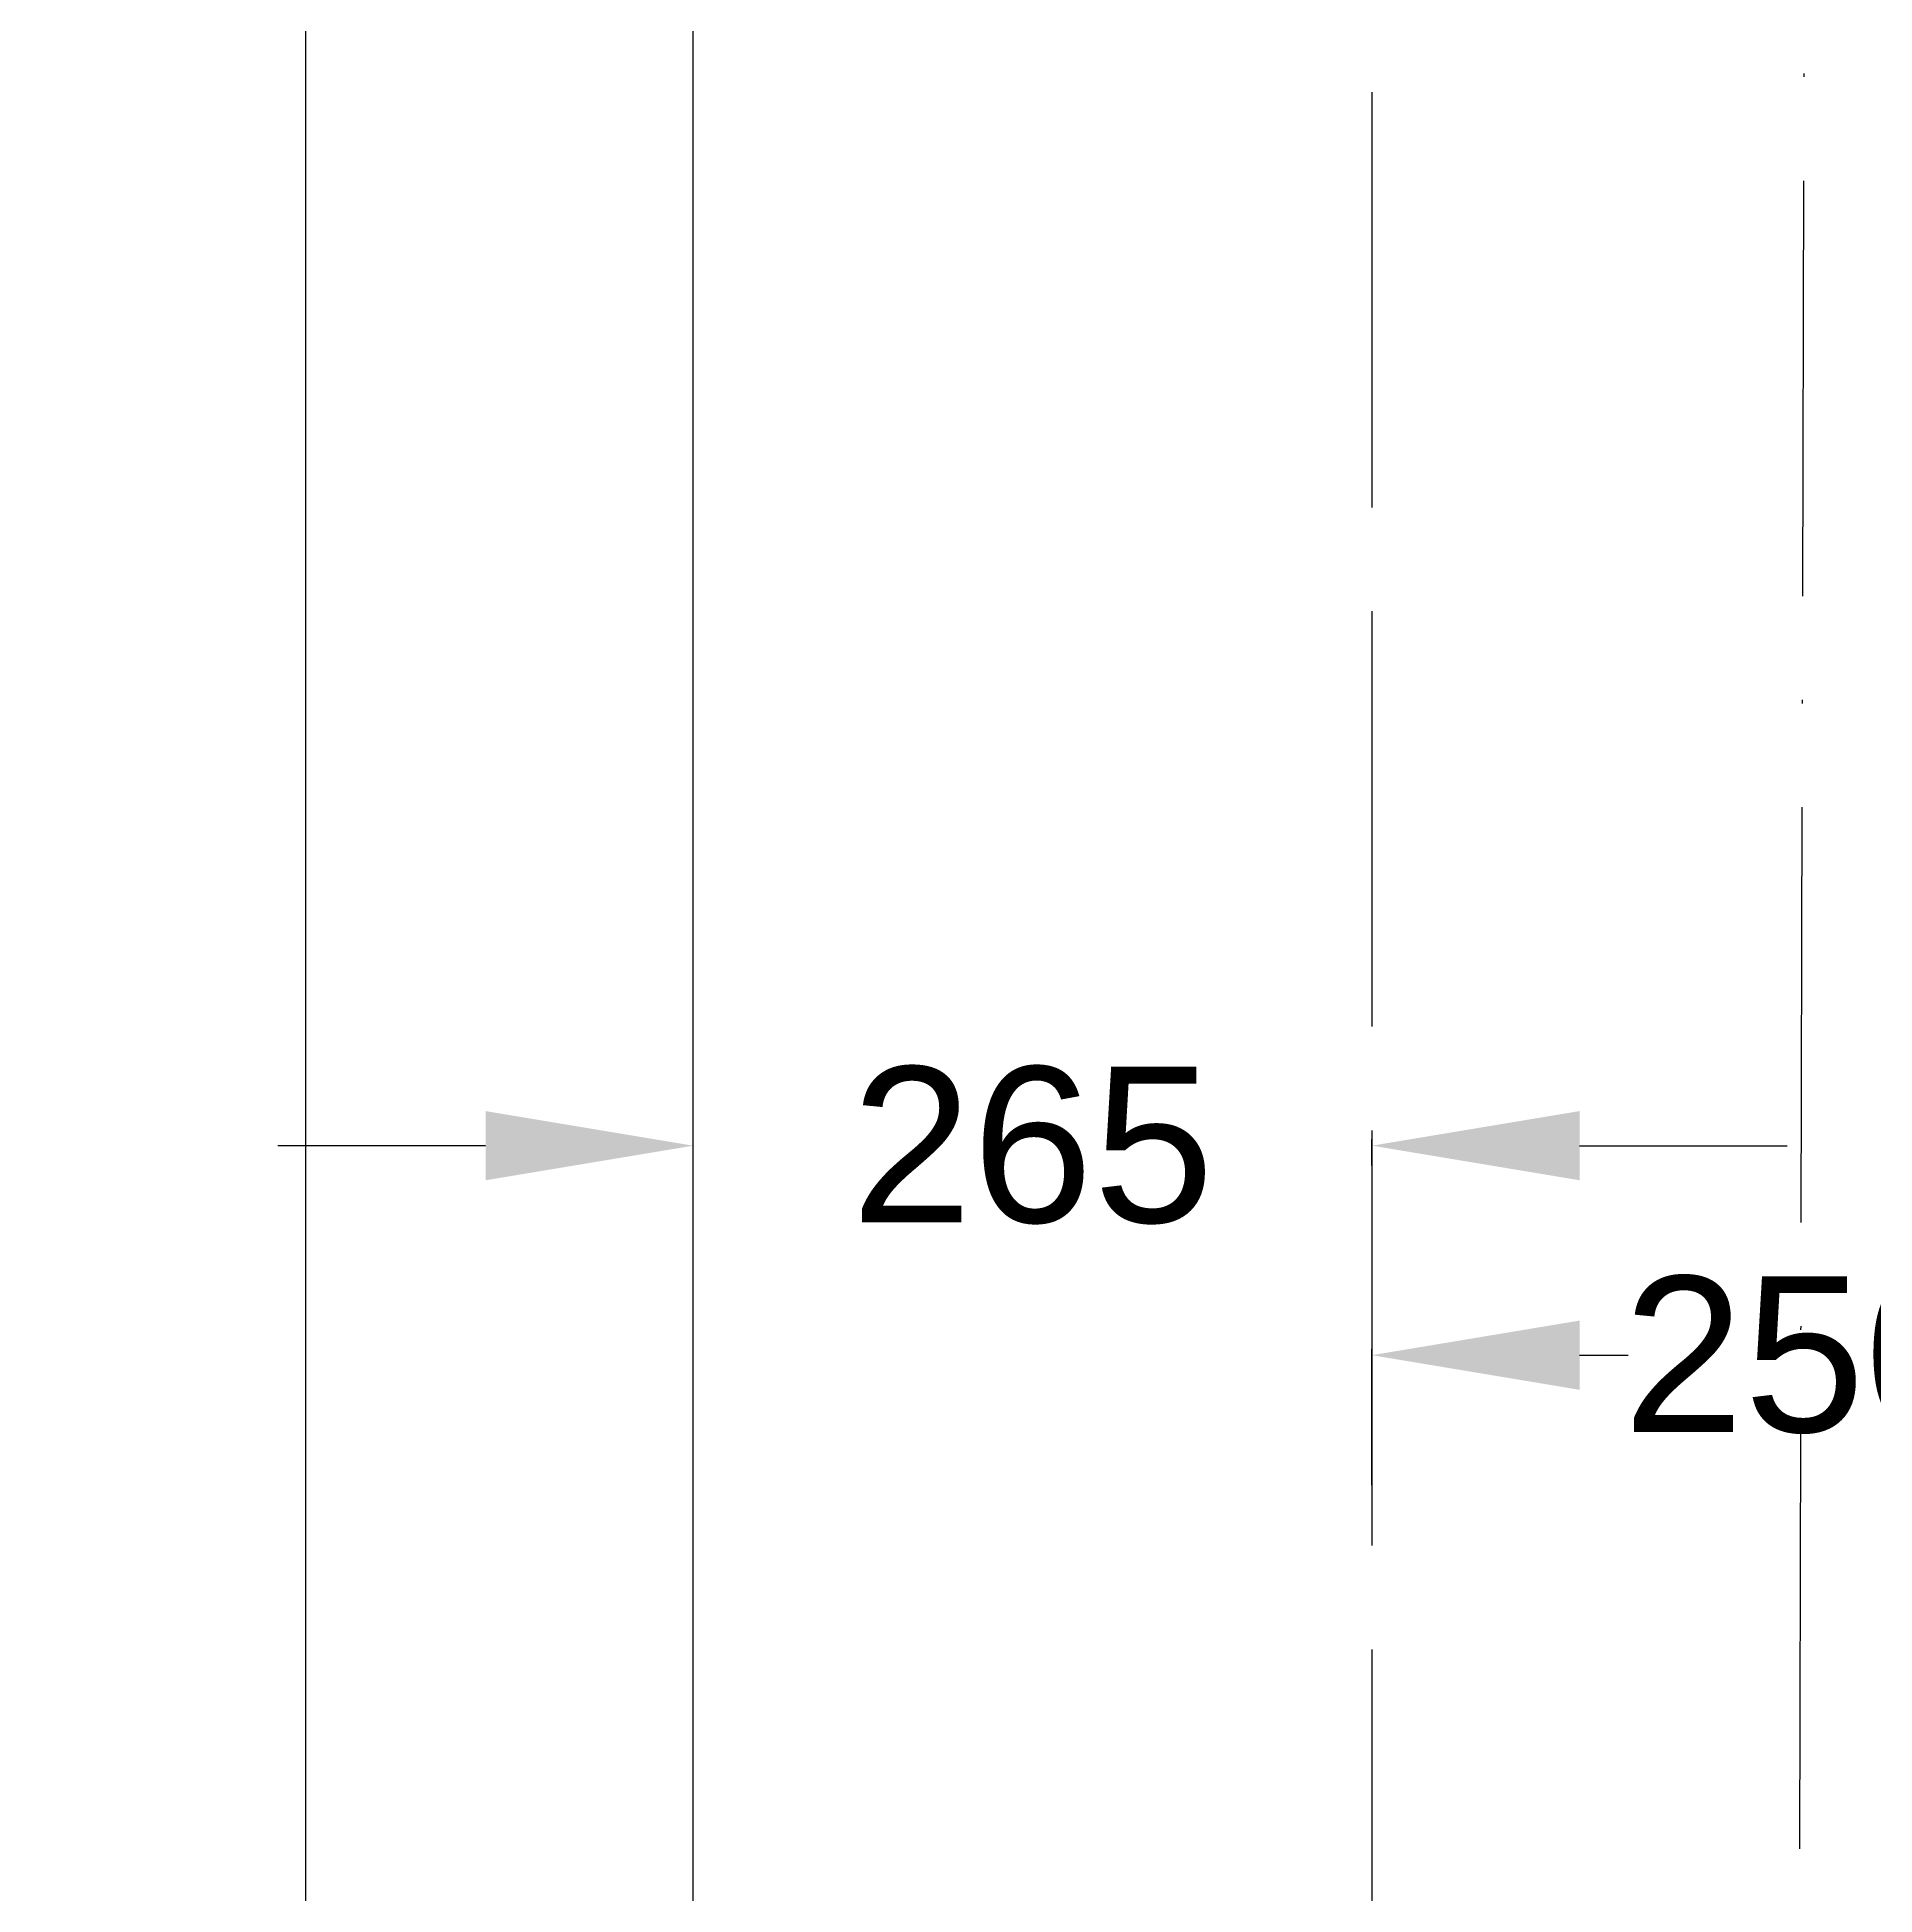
# Model space of a CAD drawing. Header units: inches. Extents: x 4060 to 5459, y 2 to 1025.
# Drawn here: x 4101.1 to 4154.2, y 591.9 to 645.6 of the extents above; entities that cross this region are included whole.
import ezdxf

# ---------------------------------------------------------------- set-up
doc = ezdxf.new("R2010")
doc.units = ezdxf.units.IN
doc.header["$MEASUREMENT"] = 0
doc.linetypes.add('ACAD_ISO02W100', pattern=[15, 12, -3])
doc.linetypes.add('ACAD_ISO10W100', pattern=[18, 12, -3, 0, -3])
doc.layers.add('DIMENSIONS', color=7, linetype='Continuous')
doc.styles.get("Standard").update_dxf_attribs({"font": 'arial.ttf', "height": 4.5})
doc.dimstyles.get("Standard").update_dxf_attribs({"dimtxt": 0.18, "dimasz": 6, "dimexe": 0.18, "dimexo": 0.0625, "dimgap": 0.09, "dimtad": 0, "dimtih": 1, "dimtoh": 1, "dimdec": 4, "dimzin": 0, "dimdsep": 46, "dimtxsty": 'Standard', "dimcen": 0.09, "dimadec": 0, "dimazin": 0, "dimtfac": 1, "dimtdec": 4, "dimtofl": 0, "dimtmove": 0, "dimatfit": 3, "dimfxl": 1, "dimtolj": 1, "dimtzin": 0, "dimarcsym": 0})

# ---------------------------------------------------------------- blocks, each defined once
blk = doc.blocks.new('*D12')
at = {"layer": 'Defpoints', "color": 0, "transparency": 16777216}
for p in [(4120.063, 674.01), (4108.863, 488.08), (4120.063, 488.08)]:
    blk.add_point(p, dxfattribs=at)
at = {"layer": 'DIMENSIONS', "color": 0, "lineweight": -2, "transparency": 16777216}
for p, q in [((4120, 674.01), (4108.683, 674.01)), ((4108.863, 668.01), (4108.863, 583.433)), ((4108.863, 494.08), (4108.863, 578.657)), ((4120, 488.08), (4108.683, 488.08))]:
    blk.add_line(p, q, dxfattribs=at)
at = {"layer": 'DIMENSIONS', "color": 0, "transparency": 16777216}
for points in [[(4107.863, 668.01), (4109.863, 668.01), (4108.863, 674.01)], [(4107.863, 494.08), (4109.863, 494.08), (4108.863, 488.08)]]:
    blk.add_solid(points, dxfattribs=at)
at = {"layer": 'DIMENSIONS', "color": 0, "transparency": 16777216, "insert": (4108.863, 581.045), "char_height": 4.5, "attachment_point": 5}
blk.add_mtext('\\A1;2200', dxfattribs=at)
blk = doc.blocks.new('*D16')
at = {"layer": 'Defpoints', "color": 0, "transparency": 16777216}
for p in [(4093.728, 800.838), (4120.063, 800.838), (4120.063, 361.197)]:
    blk.add_point(p, dxfattribs=at)
at = {"layer": 'DIMENSIONS', "color": 0, "lineweight": -2, "transparency": 16777216}
for p, q in [((4120, 800.838), (4093.548, 800.838)), ((4093.728, 794.838), (4093.728, 583.405)), ((4093.728, 367.197), (4093.728, 578.63)), ((4120, 361.197), (4093.548, 361.197))]:
    blk.add_line(p, q, dxfattribs=at)
at = {"layer": 'DIMENSIONS', "color": 0, "transparency": 16777216}
for points in [[(4092.728, 794.838), (4094.728, 794.838), (4093.728, 800.838)], [(4092.728, 367.197), (4094.728, 367.197), (4093.728, 361.197)]]:
    blk.add_solid(points, dxfattribs=at)
at = {"layer": 'DIMENSIONS', "color": 0, "transparency": 16777216, "insert": (4093.728, 581.017), "char_height": 4.5, "attachment_point": 5}
blk.add_mtext('\\A1;5200', dxfattribs=at)
blk = doc.blocks.new('*D22')
at = {"layer": 'Defpoints', "color": 0, "transparency": 16777216}
for p in [(4139.673, 613.566), (4120.063, 612.929), (4139.673, 612.929)]:
    blk.add_point(p, dxfattribs=at)
at = {"layer": 'DIMENSIONS', "color": 0, "lineweight": -2, "transparency": 16777216}
for p, q in [((4120.063, 612.991), (4120.063, 613.746)), ((4139.673, 612.991), (4139.673, 613.746)), ((4114.063, 613.566), (4108.063, 613.566)), ((4145.673, 613.566), (4151.673, 613.566))]:
    blk.add_line(p, q, dxfattribs=at)
at = {"layer": 'DIMENSIONS', "color": 0, "transparency": 16777216}
for points in [[(4114.063, 614.566), (4114.063, 612.566), (4120.063, 613.566)], [(4145.673, 614.566), (4145.673, 612.566), (4139.673, 613.566)]]:
    blk.add_solid(points, dxfattribs=at)
at = {"layer": 'DIMENSIONS', "color": 0, "transparency": 16777216, "insert": (4129.868, 613.566), "char_height": 4.5, "attachment_point": 5}
blk.add_mtext('\\A1;265', dxfattribs=at)
blk = doc.blocks.new('*D23')
at = {"layer": 'Defpoints', "color": 0, "transparency": 16777216}
for p in [(4164.667, 607.512), (4139.673, 603.689), (4164.667, 603.689)]:
    blk.add_point(p, dxfattribs=at)
at = {"layer": 'DIMENSIONS', "color": 0, "lineweight": -2, "transparency": 16777216}
for p, q in [((4139.673, 603.752), (4139.673, 607.692)), ((4164.667, 603.752), (4164.667, 607.692)), ((4145.673, 607.512), (4147.078, 607.512)), ((4158.667, 607.512), (4157.262, 607.512))]:
    blk.add_line(p, q, dxfattribs=at)
at = {"layer": 'DIMENSIONS', "color": 0, "transparency": 16777216}
for points in [[(4145.673, 608.512), (4145.673, 606.512), (4139.673, 607.512)], [(4158.667, 608.512), (4158.667, 606.512), (4164.667, 607.512)]]:
    blk.add_solid(points, dxfattribs=at)
at = {"layer": 'DIMENSIONS', "color": 0, "transparency": 16777216, "insert": (4152.17, 607.512), "char_height": 4.5, "attachment_point": 5}
blk.add_mtext('\\A1;250', dxfattribs=at)

msp = doc.modelspace()

# ---------------------------------------------------------------- linework, layer by layer
at = {"color": 0, "linetype": 'ACAD_ISO10W100'}
msp.add_lwpolyline([(4152.59356, 822.44719), (4151.41921, 350.69971)], dxfattribs=at)
at = {"color": 0}
msp.add_lwpolyline([(4120.06294, 800.83806), (5295.98194, 800.83806), (5295.98194, 361.19652), (4120.06294, 361.19652)], close=True, dxfattribs=at)
at = {"color": 0, "linetype": 'ACAD_ISO02W100'}
msp.add_lwpolyline([(4139.67255, 674.00963), (4139.67255, 488.0803)], dxfattribs=at)

# ---------------------------------------------------------------- dimensions: what is measured, and where the dimension line sits
at = {"layer": 'DIMENSIONS', "color": 0}
for base, p1, p2, text, picture, middle in [((4093.72839, 800.83806), (4120.06294, 361.19652), (4120.06294, 800.83806), '5200', '*D16', (4093.72839, 581.01729)), ((4108.86298, 488.0803), (4120.06294, 674.00963), (4120.06294, 488.0803), '2200', '*D12', (4108.86298, 581.04496))]:
    dim = msp.add_linear_dim(base=base, p1=p1, p2=p2, angle=90, text=text, dimstyle='Standard', dxfattribs=at)
    dim.commit()
    dim.dimension.update_dxf_attribs({"geometry": picture, "text_midpoint": middle})
dim = msp.add_linear_dim(base=(4139.67255, 613.56584), p1=(4120.06294, 612.92863), p2=(4139.67255, 612.92863), text='265', dimstyle='Standard', dxfattribs=at)
dim.commit()
dim.dimension.update_dxf_attribs({"geometry": '*D22', "text_midpoint": (4129.86775, 613.56584), "dimtype": 160})
dim = msp.add_linear_dim(base=(4164.66708, 607.5123), p1=(4139.67255, 603.689), p2=(4164.66708, 603.689), text='250', dimstyle='Standard', dxfattribs=at)
dim.commit()
dim.dimension.update_dxf_attribs({"geometry": '*D23', "text_midpoint": (4152.16981, 607.5123)})

doc.saveas('drawing.dxf')
